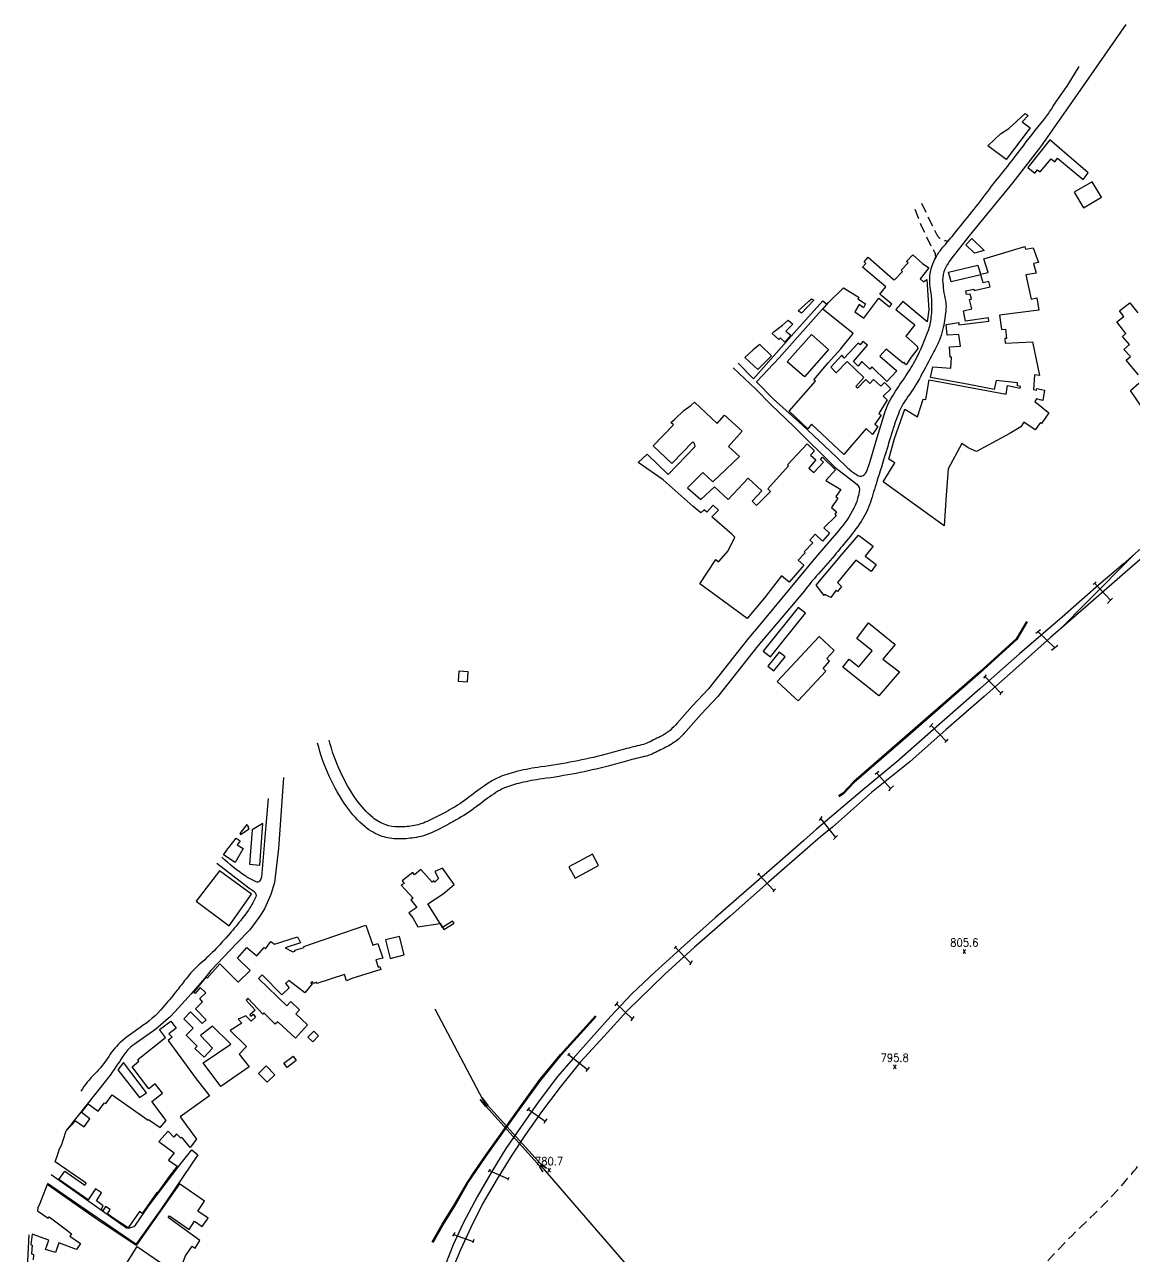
# Model space of a CAD drawing. Header units: metres. Extents: x 320405 to 332543, y 7395686 to 7410003.
# Drawn here: x 321010 to 321565, y 7403613 to 7404228 of the extents above; entities that cross this region are included whole.
import ezdxf
from ezdxf.enums import TextEntityAlignment as Align

# ---------------------------------------------------------------- set-up
doc = ezdxf.new("R2010")
doc.units = ezdxf.units.M
doc.header["$LTSCALE"] = 10
doc.header["$MEASUREMENT"] = 0
for name, pattern in [('CONTINUO', [0]), ('DASHED', [0.75, 0.5, -0.25]), ('TRACEJADO', [8.7, 8, -0.7])]:
    doc.linetypes.add(name, pattern=pattern)
for name, color, linetype in [('_TEXTO', 45, 'Continuous'), ('ALA', 45, 'Continuous'), ('BUEIRO', 151, 'Continuous'), ('Canaleta de Drenagem', 151, 'Continuous'), ('Edificações', 30, 'Continuous'), ('Linha Férrea', 20, 'Continuous'), ('Pontos Cotados', 45, 'Continuous'), ('Portico', 45, 'Continuous'), ('Vias Primárias', 230, 'Continuous'), ('Vias Secundárias', 230, 'DASHED')]:
    doc.layers.add(name, color=color, linetype=linetype)
doc.styles.add('Style-STANDARD', font='STANDARD.shx')

msp = doc.modelspace()

# ---------------------------------------------------------------- linework, layer by layer
at = {"layer": '_TEXTO'}
for p, q in [((321241.13, 7403688.12), (321215.6, 7403736.29)), ((321268.32, 7403658.1), (321358.44, 7403554.19))]:
    msp.add_line(p, q, dxfattribs=at)
at = {"layer": 'ALA', "linetype": 'CONTINUO'}
for points in [[(321237.98, 7403691.23, 780.4), (321238.08, 7403691.24, 779.19), (321240.76, 7403687.96, 779.23)], [(321238.89, 7403692.18, 780.39), (321238.82, 7403692.15, 779.2), (321241.74, 7403688.57, 779.29)], [(321267.77, 7403657.54, 781.92), (321269.34, 7403655.02, 780.67)], [(321269.34, 7403655.02, 780.67), (321269.39, 7403655.07, 780.51), (321267.85, 7403657.54, 780.45)], [(321268.77, 7403658.62, 781.87), (321271.27, 7403656.98, 780.7)], [(321271.27, 7403656.98, 780.7), (321271.24, 7403656.95, 780.43), (321268.78, 7403658.53, 780.42)]]:
    msp.add_polyline3d(points, dxfattribs=at)
at = {"layer": 'BUEIRO', "linetype": 'TRACEJADO', "flags": 128}
for points in [[(321267.97, 7403657.76), (321240.93, 7403687.93)], [(321268.66, 7403658.49), (321241.8, 7403688.46)]]:
    msp.add_lwpolyline(points, dxfattribs=at)
at = {"layer": 'BUEIRO', "linetype": 'CONTINUO'}
for points in [[(321240.73, 7403687.87, 780.34), (321237.98, 7403691.23, 780.4)], [(321241.84, 7403688.61, 780.33), (321238.89, 7403692.18, 780.39)], [(321240.73, 7403687.87, 780.34), (321240.65, 7403687.75, 781.27), (321242.04, 7403688.61, 781.25), (321241.84, 7403688.61, 780.33)], [(321241.84, 7403688.61, 780.33), (321241.74, 7403688.57, 779.29), (321240.76, 7403687.96, 779.23), (321240.73, 7403687.87, 780.34)], [(321267.77, 7403657.54, 781.92), (321268.77, 7403658.62, 781.87)], [(321267.77, 7403657.54, 781.92), (321267.85, 7403657.54, 780.45), (321268.78, 7403658.53, 780.42), (321268.77, 7403658.62, 781.87)]]:
    msp.add_polyline3d(points, dxfattribs=at)
at = {"layer": 'Canaleta de Drenagem'}
for points in [[(321511.04, 7403930.13), (321505.84, 7403921.36), (321487.69, 7403904.92), (321451.6, 7403873.37), (321424.66, 7403849.96), (321419.23, 7403844.29), (321417.21, 7403842.92)], [(321511.47, 7403929.88), (321506.24, 7403921.04), (321488.02, 7403904.54), (321451.93, 7403872.99), (321425.01, 7403849.59), (321419.56, 7403843.9), (321417.49, 7403842.5)], [(321214.1, 7403620.04), (321219.14, 7403628.92), (321224.89, 7403638.18), (321231.65, 7403649.97), (321235.26, 7403655.29), (321240.72, 7403663.18), (321256, 7403684.64), (321267.9, 7403701.19), (321278.14, 7403713.68), (321295.67, 7403733.08)], [(321214.54, 7403619.79), (321219.57, 7403628.67), (321225.32, 7403637.93), (321232.08, 7403649.71), (321235.67, 7403655.01), (321241.13, 7403662.89), (321256.4, 7403684.35), (321268.3, 7403700.88), (321278.52, 7403713.35), (321296.04, 7403732.74)]]:
    msp.add_lwpolyline(points, dxfattribs=at)
at = {"layer": 'Edificações'}
for points in [[(321491.7, 7404167.7), (321498.11, 7404173.75), (321502.23, 7404176.4), (321510.49, 7404183.9), (321511.86, 7404182.94), (321508.97, 7404179.74), (321512.98, 7404176.74), (321500.89, 7404160.95)], [(321522.79, 7404170.79), (321511.73, 7404156.88), (321515.26, 7404154.09), (321516.6, 7404155.77), (321517.91, 7404154.7), (321523.43, 7404161.33), (321525.24, 7404159.84), (321526.63, 7404161.55), (321539.44, 7404150.93), (321541.89, 7404154.25)], [(321534.97, 7404144.54), (321539.58, 7404136.81), (321548.5, 7404142.13), (321543.89, 7404149.86)], [(321439.43, 7403999.88), (321445.3, 7404009.33), (321442.33, 7404011.14), (321445.13, 7404021.53), (321450.33, 7404036.24), (321456.62, 7404032.41), (321459.41, 7404041.23), (321460.72, 7404040.96), (321462.42, 7404050.85), (321500.89, 7404043.66), (321501.54, 7404047.99), (321507.98, 7404046.68), (321508.02, 7404047.58), (321506.54, 7404047.83), (321506.6, 7404049.34), (321495.85, 7404050.56), (321494.97, 7404045.95), (321482.33, 7404048.53), (321463.09, 7404052.08), (321464.26, 7404057.28), (321473.27, 7404056.63), (321473.68, 7404062.24), (321472.96, 7404062.22), (321472.68, 7404067.35), (321478.08, 7404067.7), (321477.34, 7404073.55), (321471.52, 7404073.14), (321471.02, 7404078.47), (321477.25, 7404079.56), (321477.35, 7404078.37), (321492.32, 7404080.08), (321492.11, 7404081.75), (321480.53, 7404080.08), (321479.59, 7404085.33), (321483.8, 7404086.24), (321482.68, 7404090.93), (321483.53, 7404091.13), (321482.98, 7404093.64), (321481.05, 7404093.4), (321480.7, 7404095.35), (321484.79, 7404096.09), (321484.86, 7404095.56), (321492.95, 7404097.28), (321492.22, 7404099.9), (321489.42, 7404099.31), (321488.33, 7404103.36), (321473.46, 7404099.88), (321472.09, 7404104.7), (321486.75, 7404108.13), (321488.03, 7404103.57), (321491.86, 7404104.49), (321489.76, 7404111.3), (321510.3, 7404117.4), (321510.58, 7404116.07), (321514.5, 7404116.87), (321517.02, 7404109.48), (321514.57, 7404109.03), (321515.87, 7404104.07), (321510.82, 7404103.26), (321513.45, 7404091.19), (321516.18, 7404091.75), (321517.3, 7404085.63), (321497.64, 7404083.08), (321498.55, 7404076.04), (321500.61, 7404076.21), (321501.14, 7404071.49), (321500.32, 7404071.42), (321500.43, 7404069.14), (321514.15, 7404069.88), (321517.58, 7404053.08), (321515.16, 7404053.31), (321514.55, 7404045.99), (321516.04, 7404045.74), (321516.19, 7404046.45), (321520.06, 7404045.6), (321519.21, 7404040.56), (321516.11, 7404041.37), (321515.23, 7404040.03), (321522.31, 7404034.28), (321518.61, 7404028.99), (321518.04, 7404029.56), (321515.48, 7404025.83), (321509.79, 7404029.62), (321508.26, 7404027.35), (321502.46, 7404023.9), (321486.13, 7404015.08), (321481.97, 7404016.79), (321478.73, 7404019.06), (321471.88, 7404006.44), (321470.9, 7403993.2), (321469.87, 7403977.84)], [(321480.75, 7404118.32), (321483.85, 7404121.44), (321489.86, 7404115.48), (321485.05, 7404114.06)], [(321419.72, 7404013.46), (321403.71, 7404028.69), (321401.78, 7404026.4), (321392.42, 7404035.14), (321405.62, 7404050.1), (321404.86, 7404050.87), (321412, 7404059.39), (321418.37, 7404066.37), (321424.54, 7404074.04), (321409.3, 7404086.22), (321412.16, 7404089.44), (321419.67, 7404096.88), (321427.45, 7404092.04), (321426.84, 7404091.33), (321430.71, 7404088.8), (321429.68, 7404086.89), (321427.38, 7404088.42), (321425.37, 7404084.84), (321429.87, 7404081.71), (321437.27, 7404091.61), (321442.58, 7404087.33), (321443.79, 7404088.64), (321437.84, 7404093.64), (321440.87, 7404097.24), (321429.14, 7404107.09), (321430.82, 7404109), (321430.04, 7404109.84), (321431.89, 7404112.13), (321444.46, 7404101.16), (321444.99, 7404100.64), (321449.04, 7404105), (321448.4, 7404105.59), (321451.9, 7404109.33), (321451.12, 7404110.04), (321454.33, 7404113.31), (321459.12, 7404108.94), (321462.36, 7404106.74), (321457.99, 7404101.33), (321459.62, 7404099.87), (321461.24, 7404101.03), (321461.86, 7404093.14), (321462.28, 7404085.89), (321461.37, 7404079.9), (321449.36, 7404090.02), (321445.87, 7404086.03), (321455.34, 7404078.29), (321450.83, 7404072.6), (321456.66, 7404067.49), (321456.39, 7404067.17), (321457.02, 7404066.68), (321453.39, 7404062.14), (321451, 7404058.38), (321449.83, 7404059.59), (321449.37, 7404059.1), (321440.96, 7404066.22), (321437.75, 7404062.72), (321446.21, 7404055.29), (321441.32, 7404050.02), (321433.86, 7404057.41), (321432.86, 7404056.18), (321428.74, 7404059.95), (321426.89, 7404057.61), (321424.63, 7404059.93), (321431.58, 7404068.15), (321429.33, 7404069.97), (321428.01, 7404068.32), (321426.95, 7404069.21), (321420.05, 7404061.66), (321418.78, 7404063.11), (321413.38, 7404057.24), (321415.96, 7404054.38), (321421.48, 7404060), (321429.8, 7404051.96), (321425.84, 7404047.51), (321426.57, 7404046.71), (321430.73, 7404051.03), (321432.73, 7404049.07), (321434.7, 7404050.97), (321438.29, 7404047.61), (321440.09, 7404049.5), (321443.29, 7404046.41), (321439.43, 7404042.72), (321441.5, 7404040.84), (321437.33, 7404034.05), (321438.4, 7404033.16), (321435.3, 7404028.75), (321436.8, 7404027.45), (321434.1, 7404023.58), (321430.94, 7404026.48)], [(321383.96, 7404074.06), (321385, 7404075.03), (321389.1, 7404078.2), (321391.93, 7404080.63), (321394.27, 7404078.62), (321390.79, 7404075.09), (321393.31, 7404073.11), (321390.31, 7404069.73), (321388.12, 7404071.59), (321387.38, 7404070.97)], [(321370.28, 7404062.07), (321376.88, 7404056.06), (321383.64, 7404062.81), (321377.85, 7404068.46), (321375.47, 7404066.58), (321374.35, 7404065.7)], [(321403.59, 7404073.52), (321412.14, 7404065.96), (321400.09, 7404052.34), (321391.55, 7404059.9)], [(321427.21, 7403973.17), (321434.53, 7403967.78), (321430.54, 7403962.65), (321436.01, 7403958.64), (321433.46, 7403954.99), (321425.88, 7403960.71), (321416.63, 7403949.54), (321418.59, 7403947.63), (321416.63, 7403945.08), (321415.93, 7403945.74), (321413.34, 7403942.05), (321410.38, 7403943.49), (321409.98, 7403943.05), (321405.95, 7403948.22), (321419.04, 7403963.71)], [(321379.47, 7403915.29), (321383.09, 7403912.38), (321400.66, 7403934.16), (321397.05, 7403937.08)], [(321437.35, 7403893), (321419.29, 7403907.3), (321422.51, 7403911.22), (321427.36, 7403907.36), (321433.91, 7403915.39), (321426.26, 7403921.57), (321432.16, 7403929.39), (321445.43, 7403918.65), (321439.35, 7403911.24), (321447.65, 7403904.92)], [(321395.47, 7403891.78), (321396.94, 7403890.4), (321410.86, 7403905.26), (321409.39, 7403906.64), (321412.71, 7403910.19), (321411.23, 7403911.58), (321415.03, 7403915.63), (321407.55, 7403922.64), (321386.51, 7403900.17)], [(321381.83, 7403907.74), (321384.78, 7403905.36), (321390.42, 7403912.35), (321387.47, 7403914.72)], [(321227.33, 7403905.25), (321227.03, 7403900.25), (321231.77, 7403899.97), (321232.07, 7403904.97)], [(321118.04, 7403824.19), (321118.37, 7403823.57), (321122.56, 7403826.39), (321122.06, 7403827.23), (321122.39, 7403827.38), (321121.49, 7403828.6)], [(321129.44, 7403829.06), (321124.15, 7403825.94), (321122.77, 7403808.88), (321127.96, 7403808.35)], [(321109.75, 7403813.45), (321111.93, 7403816.42), (321112.39, 7403817.13), (321116.2, 7403821.88), (321118.05, 7403820.5), (321116.63, 7403818.5), (321119.6, 7403816.58), (321115.61, 7403809.6)], [(321282.44, 7403807.43), (321285.51, 7403801.75), (321297.2, 7403808.08), (321294.13, 7403813.76)], [(321107.76, 7403805.45), (321096.18, 7403790.35), (321112.55, 7403777.99), (321123.87, 7403793.78)], [(321219.18, 7403806.81), (321215.33, 7403805.19), (321217.24, 7403801.57), (321215.36, 7403799.85), (321214.91, 7403800.52), (321214.02, 7403799.85), (321208.49, 7403806.11), (321205.27, 7403803.44), (321204.35, 7403804.68), (321199.06, 7403800.45), (321200.02, 7403799.18), (321198.56, 7403798.32), (321204.63, 7403791.76), (321203.42, 7403791.03), (321206.42, 7403787.23), (321202.44, 7403784.53), (321204.44, 7403781.95), (321206.93, 7403777.44), (321218.13, 7403779.19), (321219.91, 7403776.13), (321225.06, 7403779.31), (321224.27, 7403780.39), (321219.27, 7403777.24), (321218.13, 7403779.19), (321211.83, 7403789.05), (321219.62, 7403794.01), (321225.11, 7403798.69)], [(321180.97, 7403778.26), (321184.42, 7403768.3), (321186.99, 7403769.18), (321189.36, 7403761.83), (321185.91, 7403760.94), (321187.08, 7403757.38), (321187.92, 7403757.66), (321188.48, 7403756.13), (321173.98, 7403751.61), (321171.31, 7403750.58), (321170.24, 7403753.7), (321156.51, 7403749.16), (321156.25, 7403749.86), (321154.96, 7403749.25), (321154.34, 7403750.07), (321153.46, 7403749.45), (321154.05, 7403749.07), (321150.47, 7403744.53), (321142.45, 7403750.66), (321140.81, 7403749.11), (321142.69, 7403747.1), (321138.99, 7403743.5), (321129.19, 7403753.51), (321127.31, 7403751.64), (321141.45, 7403738.07), (321143.43, 7403740.14), (321147.81, 7403735.95), (321146.02, 7403734.02), (321151.72, 7403728.56), (321145.73, 7403721.91), (321137.01, 7403730.06), (321135.59, 7403728.79), (321129.89, 7403734.53), (321129.37, 7403733.82), (321122.06, 7403741.7), (321121.07, 7403740.86), (321125.69, 7403735.85), (321122.96, 7403733.55), (321123.52, 7403732.94), (321124.56, 7403733.88), (321125.79, 7403732.42), (321123.57, 7403730.44), (321120.93, 7403733.08), (321117.11, 7403731.33), (321118.9, 7403729.43), (321113.2, 7403725.71), (321121.36, 7403717.65), (321117.63, 7403713.88), (321122.64, 7403707.54), (321108.39, 7403697.7), (321099.61, 7403709.5), (321113.51, 7403718.86), (321104.32, 7403727.92), (321098.24, 7403723.17), (321104.37, 7403716.91), (321100.08, 7403712.34), (321095.51, 7403716.76), (321096.59, 7403717.94), (321091.12, 7403723.35), (321094.66, 7403726.8), (321089.9, 7403731.57), (321093.29, 7403734.96), (321099.09, 7403729.21), (321101.16, 7403731.05), (321095.79, 7403736.47), (321099.37, 7403740.1), (321097.95, 7403741.66), (321100.97, 7403744.53), (321098.19, 7403747.26), (321095.65, 7403744.16), (321094.94, 7403744.67), (321101.21, 7403752.32), (321101.6, 7403751.89), (321107.96, 7403759), (321117.15, 7403749.87), (321123.05, 7403755.75), (321116.74, 7403761.82), (321121.47, 7403767.25), (321126.48, 7403763.05), (321130.15, 7403767.24), (321130.81, 7403766.49), (321133.42, 7403770.18), (321135.36, 7403768.86), (321146.83, 7403772.55), (321148.25, 7403769.43), (321140.67, 7403767.01), (321144.46, 7403764.93), (321145.6, 7403765.26), (321145.45, 7403765.83), (321150.13, 7403767.18), (321150.01, 7403767.72)], [(321190.74, 7403770.97), (321193.05, 7403761.74), (321200.1, 7403763.5), (321197.79, 7403772.74)], [(321069.22, 7403634.23), (321067.76, 7403635.21), (321062.22, 7403627.02), (321054.51, 7403632.15), (321051.77, 7403634.06), (321053.16, 7403636.26), (321050.82, 7403637.76), (321049.51, 7403635.66), (321048.59, 7403636.25), (321049.69, 7403638.14), (321046.37, 7403640.52), (321048.84, 7403644.66), (321045.83, 7403646.58), (321042.18, 7403641.06), (321037.79, 7403644), (321027.57, 7403651.23), (321030.51, 7403655.43), (321040.58, 7403648.44), (321041.17, 7403649.37), (321025.75, 7403660.13), (321026.93, 7403663.91), (321027.87, 7403666.54), (321029, 7403668.81), (321029.74, 7403670.9), (321031.25, 7403675.64), (321035.86, 7403680.61), (321040.24, 7403677.52), (321043.06, 7403681.54), (321038.88, 7403684.72), (321042.23, 7403689.05), (321047.18, 7403685.37), (321050.33, 7403689.59), (321050.91, 7403689.16), (321054.19, 7403693.54), (321072.07, 7403680.9), (321072.29, 7403681.24), (321078.08, 7403677.19), (321081.07, 7403680.68), (321074.02, 7403690.26), (321079.37, 7403694.38), (321075.63, 7403699.05), (321072.51, 7403696.56), (321064.11, 7403707.57), (321067.56, 7403710.36), (321067.02, 7403711.27), (321080.87, 7403722.26), (321077.88, 7403726.12), (321083.54, 7403730.33), (321086.12, 7403726.87), (321082.46, 7403724.09), (321084.2, 7403722.43), (321082.21, 7403720.77), (321096.19, 7403701.51), (321102.74, 7403693.01), (321088.19, 7403682.53), (321096.36, 7403671.43), (321093.18, 7403667.27), (321089.68, 7403671.48), (321088.95, 7403672.31), (321088.45, 7403671.84), (321086.36, 7403674.11), (321085.01, 7403672.42), (321082.21, 7403675.43), (321077.5, 7403670.17), (321085.07, 7403664.59), (321082.28, 7403660.83), (321086.69, 7403657.92), (321082.65, 7403652.76), (321076.84, 7403644.6), (321076.56, 7403644.81)], [(321154.91, 7403725.44), (321157.33, 7403723.05), (321154.37, 7403720.06), (321151.95, 7403722.44)], [(321144.56, 7403712.79), (321146.16, 7403710.69), (321141.6, 7403707.22), (321140, 7403709.32)], [(321059.74, 7403709.65), (321057.01, 7403706.07), (321067.87, 7403692.16), (321071.3, 7403694.56)], [(321131.12, 7403707.99), (321135.41, 7403703.55), (321131.56, 7403699.84), (321127.27, 7403704.27)]]:
    msp.add_lwpolyline(points, close=True, dxfattribs=at)
for points in [[(321396.99, 7404085.32), (321398.41, 7404086.71), (321402.32, 7404090.11), (321403.72, 7404091.32), (321404.73, 7404090.7), (321398.72, 7404084.2), (321396.99, 7404085.32)], [(321566.99, 7404053.31), (321560.96, 7404060.61), (321563.12, 7404062.47), (321559.7, 7404065.94), (321562.56, 7404068.55), (321559, 7404072.46), (321560.75, 7404074.02), (321556.18, 7404079.81), (321559.7, 7404082.52), (321557.54, 7404085.38), (321562.72, 7404089.28), (321566.69, 7404084.37)], [(321568.45, 7404037.69), (321563.07, 7404045.53), (321567.19, 7404049.25)], [(321348.37, 7403991.06), (321355.23, 7403997.45), (321361.94, 7403990.97), (321371.96, 7404001.65), (321378.9, 7403995.32), (321373.98, 7403990.16), (321376.1, 7403988.12), (321383.2, 7403995.06), (321381.82, 7403996.41), (321392.22, 7404007.93), (321391.64, 7404008.3), (321401.54, 7404018.87), (321405.15, 7404015.41), (321403.15, 7404013.11), (321405.83, 7404010.8), (321402.36, 7404006.71), (321404.87, 7404004.51), (321409.59, 7404009.74), (321408.11, 7404011), (321409.19, 7404012.12), (321415.67, 7404005.91), (321410.86, 7404000.57), (321418.32, 7403996.01), (321415.81, 7403992.5), (321416.84, 7403991.69), (321413.69, 7403987.02), (321416.21, 7403984.8), (321415.25, 7403983.79), (321416.01, 7403982.92), (321409.85, 7403976.92), (321412.63, 7403974.18), (321409.14, 7403970.25), (321405.55, 7403973.74), (321402.87, 7403970.79), (321404.26, 7403969.37), (321399.96, 7403964.96), (321400.49, 7403964.38), (321396.92, 7403960.77), (321399.87, 7403958.26), (321392.44, 7403949.81), (321388.68, 7403952.94), (321380.18, 7403941.85), (321371.48, 7403931.53), (321347.83, 7403948.86), (321355.87, 7403961.1), (321357.16, 7403959.81), (321357.58, 7403960.28), (321362.02, 7403965.45), (321365.26, 7403972.29), (321363.82, 7403973.7), (321353.85, 7403982.31), (321357.13, 7403985.65), (321354.53, 7403988.17), (321351.33, 7403984.74), (321349.96, 7403985.88), (321348.41, 7403984.33), (321344.52, 7403987.48), (321329.58, 7404000.81), (321316.99, 7404009.53), (321321.57, 7404013.71), (321332.09, 7404003.53), (321345.48, 7404017.51), (321345.25, 7404019.06), (321344.31, 7404019.81), (321333.79, 7404008.97), (321324.49, 7404017.79), (321334.73, 7404028.32), (321333.28, 7404029.48), (321335.42, 7404031.2), (321339.82, 7404035.51), (321343.33, 7404037.97), (321345.18, 7404039.66), (321356.43, 7404029.08), (321360.23, 7404033.13), (321368.95, 7404025.22), (321362.14, 7404017.56), (321367.64, 7404012.5), (321354.4, 7403999.95), (321349.3, 7404004.51), (321341.61, 7403996.84), (321348.37, 7403991.06)], [(321089.17, 7403608.75), (321090.77, 7403613.15), (321094.16, 7403617.91), (321095.56, 7403616.97), (321097.98, 7403620.81), (321082.18, 7403632.17), (321082.84, 7403633.16), (321092.66, 7403626.27), (321095.22, 7403630.48), (321099.2, 7403627.7), (321102.09, 7403631.96), (321096.99, 7403635.44), (321100.31, 7403640.49), (321087.81, 7403649.11), (321066.15, 7403618.32), (321059.16, 7403622.94), (321045.59, 7403632), (321021.74, 7403648.82), (321018.08, 7403639.3), (321016.98, 7403637.11), (321016.82, 7403635.61), (321022.24, 7403631.97), (321022.74, 7403632.66), (321030.65, 7403626.65), (321033.9, 7403624.12), (321032.93, 7403622.89), (321038.29, 7403619.31), (321036.32, 7403616.18), (321027.57, 7403619.52), (321025.91, 7403614.69), (321020.77, 7403616.24), (321022.51, 7403620.87), (321014.12, 7403623.88), (321013.58, 7403618.55), (321014.12, 7403618.39), (321013.81, 7403614.04), (321014.89, 7403613.76), (321014.69, 7403611.1)], [(321055.55, 7403599.97), (321066.7, 7403617.68), (321080.98, 7403607.98)]]:
    msp.add_lwpolyline(points, dxfattribs=at)
at = {"layer": 'Linha Férrea', "flags": 128}
for points in [[(321574.46, 7403972.01), (321559.33, 7403958.77), (321547.25, 7403948.42), (321528.83, 7403932.31), (321507.66, 7403914), (321487.75, 7403896.39), (321467.51, 7403878.64), (321446.29, 7403859.97), (321428.88, 7403845.6), (321406.21, 7403826.25), (321399.79, 7403820.7), (321385.17, 7403807.88), (321371.16, 7403795.68), (321355.59, 7403782.23), (321340.03, 7403768.1), (321325.35, 7403754.79), (321313.9, 7403743.95), (321303.38, 7403732.87), (321293.48, 7403721.91), (321284.46, 7403711.71), (321276.68, 7403702.68), (321266.98, 7403689.88), (321250.96, 7403666.76), (321243.95, 7403655.23), (321236.54, 7403642.64), (321229.62, 7403629.43), (321224.6, 7403618.57), (321220.87, 7403609.33)], [(321582.4, 7403973.61), (321560.47, 7403954.63), (321540.63, 7403937.27), (321523, 7403922.06), (321507.23, 7403907.89), (321489.99, 7403892.62), (321470.9, 7403876.08), (321452.71, 7403859.92), (321433.63, 7403844.62), (321414.1, 7403827.25), (321408.15, 7403822.54), (321382.08, 7403799.79), (321362.94, 7403782.8), (321345.13, 7403767.36), (321330.11, 7403753.67), (321311.47, 7403735.54), (321300.02, 7403722.93), (321288.19, 7403710.02), (321278.01, 7403697.3), (321268.79, 7403685.09), (321260.37, 7403673.2), (321253.91, 7403663.46), (321246.51, 7403651.5), (321239.2, 7403639.02), (321233.35, 7403627.32), (321228.26, 7403616.12), (321222.73, 7403602.96)], [(321564.49, 7403963.28), (321541.27, 7403939.7), (321528.01, 7403926.39)]]:
    msp.add_lwpolyline(points, dxfattribs=at)
at = {"layer": 'Portico'}
for points in [[(321545.87, 7403949.85), (321544.44, 7403948.6)], [(321545.15, 7403949.23), (321553.06, 7403940.67)], [(321554.03, 7403941.7), (321553.06, 7403940.67), (321551.51, 7403939.04)], [(321518, 7403925.85), (321515.7, 7403924.13)], [(321516.85, 7403924.99), (321525.28, 7403916.91)], [(321526.72, 7403918.05), (321525.28, 7403916.91), (321523.64, 7403915.59)], [(321491.01, 7403903.37), (321489.62, 7403901.76)], [(321490.31, 7403902.56), (321498.28, 7403894.2)], [(321499.32, 7403895.13), (321498.28, 7403894.2), (321497.76, 7403893.22)], [(321464.29, 7403879.05), (321462.65, 7403877.3)], [(321463.47, 7403878.17), (321471, 7403870.35)], [(321471.85, 7403871.2), (321471, 7403870.35), (321470.25, 7403869.6)], [(321437.23, 7403855.08), (321435.49, 7403853.64)], [(321436.36, 7403854.36), (321443.19, 7403846.6)], [(321444.67, 7403848.02), (321443.19, 7403846.6), (321442.06, 7403845.41)], [(321408.75, 7403832.6), (321407.55, 7403830.62)], [(321408.15, 7403831.61), (321415.6, 7403822.14)], [(321416.67, 7403823.16), (321415.6, 7403822.14), (321414.56, 7403821.17)], [(321377.56, 7403804.36), (321376.71, 7403803.28)], [(321377.13, 7403803.82), (321384.88, 7403795.59)], [(321385.64, 7403796.35), (321384.88, 7403795.59), (321384.26, 7403794.97)], [(321336.03, 7403767.91), (321334.94, 7403766.74)], [(321335.48, 7403767.32), (321343.31, 7403759.42)], [(321344.08, 7403760.58), (321343.31, 7403759.42), (321342.72, 7403758.52)], [(321306.93, 7403740.05), (321305.38, 7403738.09)], [(321306.15, 7403739.07), (321314.07, 7403731.53)], [(321314.84, 7403732.75), (321314.07, 7403731.53), (321313.42, 7403730.51)], [(321282.78, 7403714.29), (321281.78, 7403713.18)], [(321282.28, 7403713.73), (321291.65, 7403706.25)], [(321292.52, 7403707.37), (321291.65, 7403706.25), (321290.91, 7403705.18)], [(321262.66, 7403687.23), (321261.37, 7403685.52)], [(321262.01, 7403686.38), (321270.57, 7403680.46)], [(321271.31, 7403681.54), (321270.57, 7403680.46), (321269.85, 7403679.27)], [(321242.98, 7403656.42), (321242.05, 7403655.02)], [(321242.52, 7403655.72), (321252.06, 7403651.52)], [(321252.38, 7403652.26), (321252.05, 7403651.52), (321251.82, 7403650.98)], [(321225.4, 7403624.7), (321224.17, 7403622.95)], [(321224.78, 7403623.82), (321234.61, 7403620.27)], [(321234.85, 7403621.29), (321234.61, 7403620.27), (321234.45, 7403619.57)]]:
    msp.add_lwpolyline(points, dxfattribs=at)
at = {"layer": 'Vias Primárias'}
for points in [[(321560.74, 7404228.33), (321536.82, 7404193.88), (321518.01, 7404167.19), (321504.28, 7404149.43), (321483.18, 7404123.69), (321475.05, 7404113.54, 0.054728), (321470.33, 7404106.11, 0.127195), (321469.19, 7404100.61, 0.042719), (321470.56, 7404090.54, -0.075937), (321470.83, 7404086.54, -0.029092), (321469.46, 7404076.91, -0.043627), (321467.92, 7404071.69, -0.030367), (321464.36, 7404064, 0.000429), (321458.26, 7404052.7, -0.032781), (321451.85, 7404042.44, 0.026957), (321448.98, 7404037.98, 0.037292), (321447.06, 7404033.93, 0.016208), (321444.64, 7404026.99, 0.001727), (321440.75, 7404014.38, -0.001854), (321436.31, 7404000, 0.000261), (321433.07, 7403989.64, -0.07373), (321428.46, 7403980.09, -0.023954), (321421.16, 7403970.38, -0.000406), (321415.24, 7403963.25, -0.010976), (321406.02, 7403952.66, 0.02685), (321400.12, 7403945.43), (321376.87, 7403917.96), (321356.77, 7403892.59), (321348.49, 7403883.73), (321341.02, 7403875.28, -0.031018), (321336.93, 7403871.18, -0.065654), (321331.67, 7403867.65, 0.000038), (321324.74, 7403864.2, -0.061275), (321320.05, 7403862.54, 0.012522), (321311.75, 7403860.5, -0.000904), (321301.96, 7403857.85, -0.018465), (321286.08, 7403854.19, -0.013868), (321269.1, 7403851.43, 0.024913), (321258.31, 7403849.43, 0.03601), (321250.23, 7403846.88, 0.053143), (321245.92, 7403844.62, 0.018594), (321237.29, 7403838.37, -0.034406), (321227.33, 7403831.62, -0.007013), (321222.52, 7403828.92, -0.017189), (321214, 7403824.65, -0.069578), (321205.14, 7403822, -0.03886), (321196.96, 7403821.4, -0.081427), (321189.05, 7403822.72, -0.092994), (321180.53, 7403827.53, -0.0644), (321171.36, 7403837.52, -0.09278), (321156.8, 7403869.36, -1.279492)], [(321366.97, 7404059.09), (321374.58, 7404051.42), (321394.87, 7404074.08), (321409.35, 7404090.26), (321411.29, 7404088.67), (321399.3, 7404075.15), (321387.46, 7404061.87), (321376.12, 7404049.87), (321384.51, 7404041.41), (321399.08, 7404028.16), (321415.84, 7404012.54), (321421.83, 7404006.77, 0.061573), (321426.76, 7404003.08, 0.349731), (321430.23, 7404003.62, 0.091917), (321431.25, 7404005.25), (321432.74, 7404009.61), (321436.52, 7404022.01), (321440.53, 7404035, -0.060053), (321443.52, 7404041.71, -0.018281), (321449.39, 7404050.73, 0.024351), (321454.66, 7404059.06, 0.030915), (321459.27, 7404068.52, 0.000905), (321461.36, 7404073.62, 0.056636), (321463.22, 7404080.2, 0.044814), (321463.82, 7404088.47, 0.035134), (321463.16, 7404095.97, -0.040473), (321462.74, 7404101.4, -0.08699), (321463.88, 7404107.74, -0.035926), (321465.86, 7404112.15, -0.0591), (321469.35, 7404117.1, 0.015672), (321474.57, 7404123.31, -0.003751), (321483.89, 7404134.93, 0.01056), (321491.76, 7404145.03, -0.01103), (321499.52, 7404154.97, 0.010383), (321508.11, 7404165.94, -0.01067), (321519.77, 7404180.81, 0.03423), (321523.53, 7404186.1, -0.026746), (321531.44, 7404197.59), (321537.47, 7404207.47)], [(321364.51, 7404056.86), (321375.85, 7404046.1), (321383.26, 7404038.43), (321394.97, 7404027.27), (321415.38, 7404007.22), (321426.24, 7403998.73, -0.274642), (321427.49, 7403994.91, -0.008594), (321426.61, 7403991.31, -0.056828), (321424.82, 7403986.65, -0.058337), (321417.11, 7403975.36), (321405.58, 7403962.08), (321376.03, 7403926.25), (321372.23, 7403921.76), (321352.22, 7403896.51), (321344.05, 7403887.77), (321336.53, 7403879.25, -0.031018), (321332.95, 7403875.68, -0.065654), (321329, 7403873.02, 0.000038), (321322.07, 7403869.57, -0.061275), (321318.76, 7403868.4, 0.012522), (321310.17, 7403866.29, -0.000904), (321300.4, 7403863.64, -0.018465), (321284.96, 7403860.09, -0.013868), (321268.3, 7403857.38, 0.024913), (321256.92, 7403855.26, 0.03601), (321248.02, 7403852.46, 0.053143), (321242.58, 7403849.6, 0.018594), (321233.59, 7403843.09, -0.034406), (321224.31, 7403836.81, -0.007013), (321219.65, 7403834.19, -0.017189), (321211.5, 7403830.11, -0.069578), (321204.23, 7403827.93, -0.03886), (321196.98, 7403827.4, -0.081427), (321190.99, 7403828.4, -0.092994), (321184.4, 7403832.12, -0.0644), (321176.27, 7403840.97, -0.09278), (321162.62, 7403870.81)], [(321139.79, 7403852.09), (321137.2, 7403816.64), (321135.2, 7403799.59), (321133.47, 7403793.59), (321130.3, 7403786.47), (321128.03, 7403782.79), (321122.88, 7403776.04), (321116.54, 7403769.32), (321103.44, 7403755.6), (321100.39, 7403751.93), (321093.63, 7403744.02), (321087.33, 7403737.02), (321083.25, 7403732.69), (321075.96, 7403726.31), (321065.12, 7403718.78, 0.063665), (321061.83, 7403715.8, 0.036164), (321058.62, 7403711.46, -0.023032), (321051.33, 7403701.04), (321031.36, 7403675.93)], [(321132.04, 7403841.58), (321130.48, 7403822.36), (321128.72, 7403802.38, -0.170172), (321127.78, 7403800.3, -0.315808), (321126.09, 7403799.96, -0.041851), (321120.88, 7403802.79, -0.047734), (321108.96, 7403812.38, 1.654743)], [(321106.45, 7403809.28), (321122.53, 7403797.04, 0.006331), (321125.11, 7403795.12, -0.348708), (321125.88, 7403792.42, -0.03377), (321123.97, 7403788.62, -0.036619), (321119.01, 7403781.45, -0.008645), (321112.88, 7403774.09, -0.015663), (321105.05, 7403765.58, -0.022355), (321097.47, 7403758.51, 0.04252), (321093.49, 7403754.48, 0.008361), (321090.36, 7403750.6, -0.002142), (321085.99, 7403745.04, -0.010639), (321079.51, 7403737.21, -0.069215), (321068.14, 7403727.23, 0.031406), (321058.95, 7403720.32, 0.077136), (321052.46, 7403712.76, -0.060068), (321045.43, 7403703.97, 0.060634), (321038.52, 7403695.33, 1.792437)], [(321012.47, 7403623.59), (321011.58, 7403604.33), (321012.79, 7403581.89, -0.03559), (321012.57, 7403569.59, -0.014368), (321011.58, 7403561.15, -0.013894), (321010.51, 7403555.06, 0.22501), (321011.51, 7403551.02, 0.234616), (321013.85, 7403549.96, 0.009593), (321032.24, 7403550.95, -0.003607), (321047.34, 7403551.94, 0.006381), (321069.14, 7403553.51, -0.023483), (321078.89, 7403553.87, -0.103325), (321086.99, 7403552.1, -0.03998), (321091.55, 7403549.6, -0.052417), (321099.43, 7403543.14, -0.025307), (321108.39, 7403533.12, 0.021375), (321117.77, 7403522.46, -0.007927), (321133.48, 7403505.54, 0.000408), (321146.42, 7403491.18, -0.059519), (321148.88, 7403487.69, -0.253402)]]:
    msp.add_lwpolyline(points, format="xyb", dxfattribs=at)
msp.add_lwpolyline([(321023.65, 7403653.78), (321061.33, 7403627.11), (321062.41, 7403626.88), (321063.96, 7403627.42), (321064.98, 7403627.8), (321065.87, 7403628.44), (321072.32, 7403637.89), (321087.9, 7403658.62), (321093.91, 7403666.1), (321096.94, 7403663.53), (321078.88, 7403636.74), (321066.82, 7403619.96), (321065.96, 7403618.98), (321041.22, 7403635.88), (321021.89, 7403649.21)], dxfattribs=at)
at = {"layer": 'Vias Secundárias', "flags": 128}
for points in [[(321455.24, 7404136.16), (321458.66, 7404127.53), (321462.97, 7404118.53, 0.030367), (321464.71, 7404115.4, -0.21109), (321465.36, 7404111.18, 23.805049)], [(321458.64, 7404139.07), (321461.3, 7404133.39), (321466.31, 7404123.31, 0.180124), (321468.87, 7404120.91, 0.106394), (321472.12, 7404120.3, -0.01342)], [(321410.12, 7403167.64), (321397.68, 7403160.79, 0.04707), (321390.92, 7403156.19, -0.375321), (321376.23, 7403156.58, 0.001692), (321366.83, 7403165.19, -0.094658), (321354.75, 7403181.28, 0.075964), (321337.11, 7403206.69, 0.053352), (321323.71, 7403218.1, -0.010374), (321312.39, 7403226.18, -0.035758), (321295.93, 7403240.38, -0.048086), (321285.48, 7403253.01), (321272.38, 7403270.44, -0.027154), (321267.74, 7403277.36, -0.031025), (321261.64, 7403289.26, -0.062865), (321254.4, 7403313.84, 0.004071), (321247.63, 7403353.52, 0.025808), (321241.64, 7403379.21, -0.113385), (321238.41, 7403438.38, -0.181703), (321264.15, 7403482.23, -0.113853), (321275, 7403487.52), (321313.8, 7403502.13), (321372.23, 7403524.29), (321424.18, 7403544.41), (321466.49, 7403559.95, 0.119943), (321490.61, 7403576.13, -0.000151), (321502.76, 7403589.39, 0.006022), (321517.23, 7403605.58, -0.025757), (321541.84, 7403630.99, 0.032416), (321563.51, 7403653.98, -0.020884), (321584.47, 7403677.26, 0.006158), (321638.97, 7403734.34, 0.022458), (321652.79, 7403750.58, -0.04714), (321675.91, 7403775.17, 0.012962), (321700.65, 7403798.14, 0.011752), (321733.21, 7403831.49, -0.016477), (321756.39, 7403854.8, 0.062779), (321774.91, 7403877.23, -0.038343), (321792.2, 7403900.38, 0.008838), (321802.08, 7403912.09, -0.090228), (321808.56, 7403917.64, -0.30438), (321819.97, 7403916.92, -0.07945), (321836.14, 7403899.85, 0.042384), (321852.1, 7403880.3, 0.014116), (321869.5, 7403863.32, 0.072992), (321874.64, 7403859.8, -0.307958), (321882.87, 7403845.42, -0.028405), (321881.13, 7403832.52, 0.076162), (321880.41, 7403814.24, -0.026401), (321881.54, 7403795.41, 0.037448), (321882.47, 7403784.08, 0.011391), (321887.71, 7403755.17, 0.155251), (321895.85, 7403740.63, -0.066456), (321903.67, 7403731.08, 0.163038), (321912.83, 7403723.44, -0.260651), (321920.03, 7403714.71, 0.194013), (321924.17, 7403708.15, -0.064399), (321945.71, 7403687.95, -0.041544), (321956.43, 7403672.49, 1.961703)]]:
    msp.add_lwpolyline(points, format="xyb", dxfattribs=at)

# ---------------------------------------------------------------- texts
at = {"layer": 'Pontos Cotados', "linetype": 'Continuous', "style": 'Style-STANDARD'}
for s, height, p in [('805.6', 4, (321480.01, 7403769.63, 805.64)), ('x', 3, (321480.01, 7403765.63, 805.64)), ('795.8', 4, (321445.23, 7403712.08, 795.76)), ('x', 3, (321445.23, 7403708.08, 795.76)), ('780.7', 4, (321272.5, 7403660.38, 780.66)), ('x', 3, (321272.5, 7403656.38, 780.66))]:
    msp.add_text(s, height=height, dxfattribs=at).set_placement(p, align=Align.MIDDLE_CENTER)

doc.saveas('drawing.dxf')
